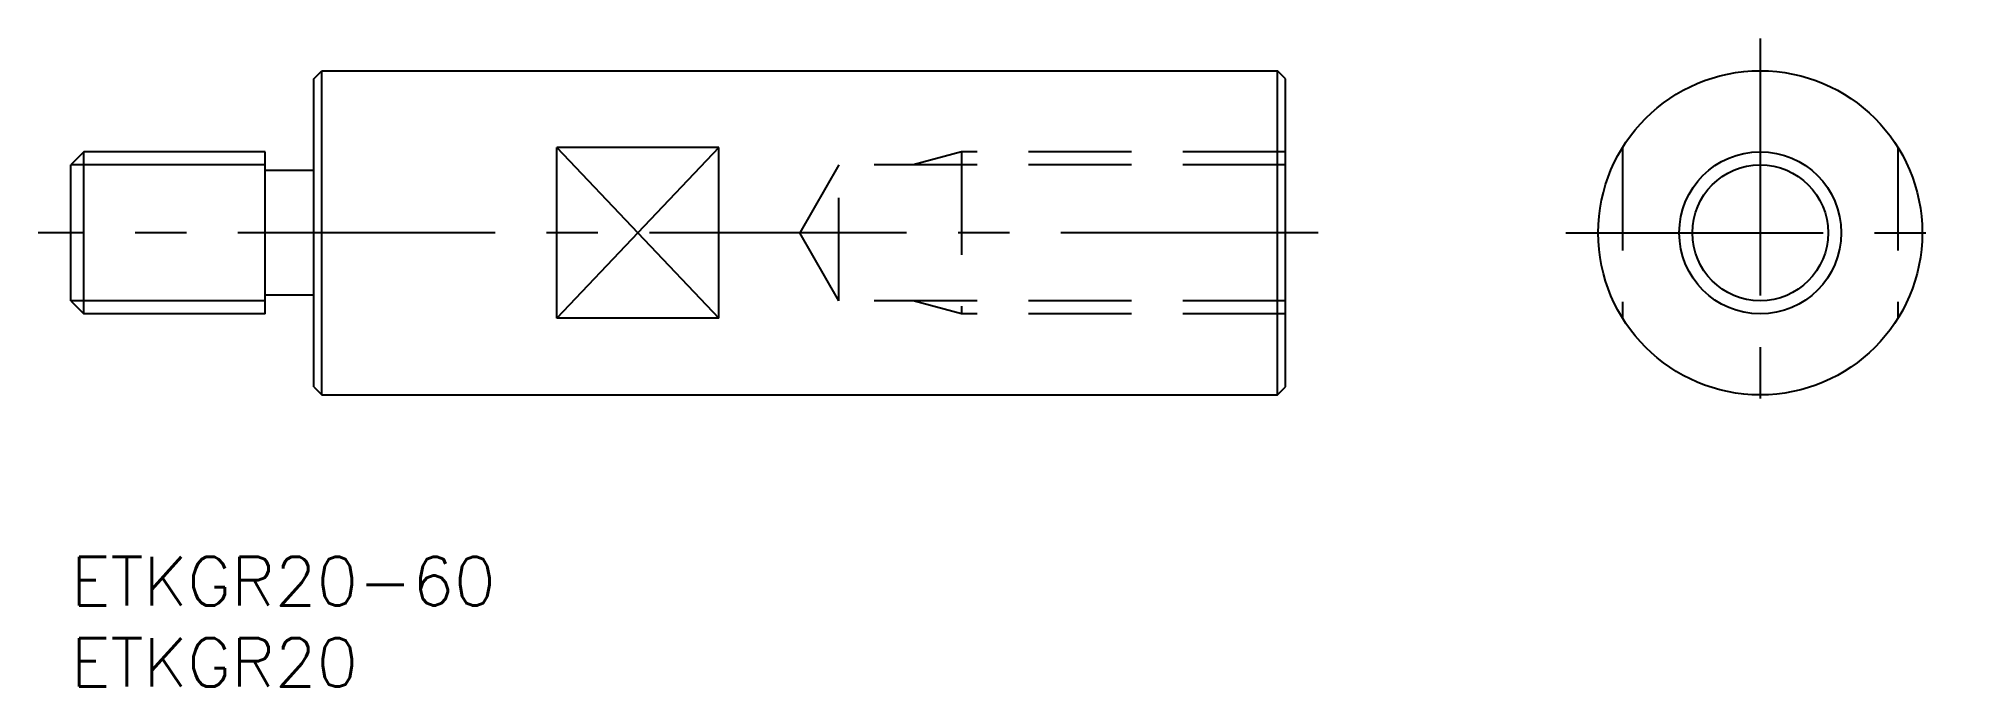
# Model space of a CAD drawing. Extents: x -2 to 116, y -8 to 32.
import ezdxf

# ---------------------------------------------------------------- set-up
doc = ezdxf.new("R2010")
doc.units = 0
doc.header["$LTSCALE"] = 0.5
doc.linetypes.add('CENTER', pattern=[50.8, 31.75, -6.35, 6.35, -6.35])
doc.linetypes.add('DASHED', pattern=[19.05, 12.7, -6.35])
for name, color, linetype in [('MSM_CENTER', 1, 'CENTER'), ('MSM_CONTINUOUS', 7, 'CONTINUOUS'), ('MSM_DASHED', 4, 'DASHED'), ('MSM_NARROW', 5, 'CONTINUOUS'), ('MSM_PART_NUMBER', 7, 'CONTINUOUS')]:
    doc.layers.add(name, color=color, linetype=linetype)
doc.styles.get("Standard").update_dxf_attribs({"font": 'txt.shx', "height": 3, "bigfont": 'bigfont.shx'})

# ---------------------------------------------------------------- blocks, each defined once
blk = doc.blocks.new('*U4')
at = {"layer": 'MSM_PART_NUMBER'}
blk.add_text('ETKGR20-60', height=3, dxfattribs=at).set_placement((0, -3))
blk = doc.blocks.new('*U5')
at = {"layer": 'MSM_PART_NUMBER'}
blk.add_text('ETKGR20', height=3, dxfattribs=at).set_placement((0, -8))

msp = doc.modelspace()

# ---------------------------------------------------------------- linework, layer by layer
at = {"layer": 'MSM_CENTER'}
for p, q in [((104.3, 32), (104.3, 8)), ((77, 20), (-2, 20)), ((92.3, 20), (116.3, 20))]:
    msp.add_line(p, q, dxfattribs=at)
at = {"layer": 'MSM_CONTINUOUS'}
for p, q in [((15, 29.5), (15.5, 30)), ((15.5, 30), (74.5, 30)), ((15.5, 10), (15.5, 30)), ((75, 29.5), (74.5, 30)), ((74.5, 10), (74.5, 30)), ((15, 10.5), (15, 29.5)), ((75, 10.5), (75, 29.5)), ((0.81, 25), (0, 24.19)), ((12, 25), (0.81, 25)), ((0.81, 15), (0.81, 25)), ((12, 15), (12, 25)), ((30, 14.73), (30, 25.27)), ((40, 25.27), (30, 25.27)), ((40, 14.73), (40, 25.27)), ((0, 15.81), (0, 24.19)), ((15, 23.85), (12, 23.85)), ((0, 15.81), (0.81, 15)), ((15, 16.15), (12, 16.15)), ((12, 15), (0.81, 15)), ((40, 14.73), (30, 14.73)), ((15, 10.5), (15.5, 10)), ((15.5, 10), (74.5, 10)), ((74.5, 10), (75, 10.5))]:
    msp.add_line(p, q, dxfattribs=at)
for radius in [10, 4.19]:
    msp.add_circle((104.3, 20), radius, dxfattribs=at)
at = {"layer": 'MSM_DASHED'}
for p, q in [((55, 25), (52, 24.19)), ((75, 25), (55, 25)), ((55, 25), (55, 15)), ((95.8, 25.27), (95.8, 14.73)), ((112.8, 25.27), (112.8, 14.73)), ((47.42, 24.19), (45, 20)), ((47.42, 15.81), (47.42, 24.19)), ((75, 24.19), (47.42, 24.19)), ((47.42, 15.81), (45, 20)), ((75, 15.81), (47.42, 15.81)), ((55, 15), (52, 15.81)), ((75, 15), (55, 15))]:
    msp.add_line(p, q, dxfattribs=at)
at = {"layer": 'MSM_NARROW'}
for p, q in [((40, 25.27), (30, 14.73)), ((30, 25.27), (40, 14.73)), ((12, 24.19), (0, 24.19)), ((12, 15.81), (0, 15.81))]:
    msp.add_line(p, q, dxfattribs=at)
msp.add_circle((104.3, 20), 5, dxfattribs=at)

# ---------------------------------------------------------------- block references
at = {"layer": 'MSM_CONTINUOUS'}
for name in ['*U4', '*U5']:
    msp.add_blockref(name, (0, 0), dxfattribs=at)

doc.saveas('drawing.dxf')
